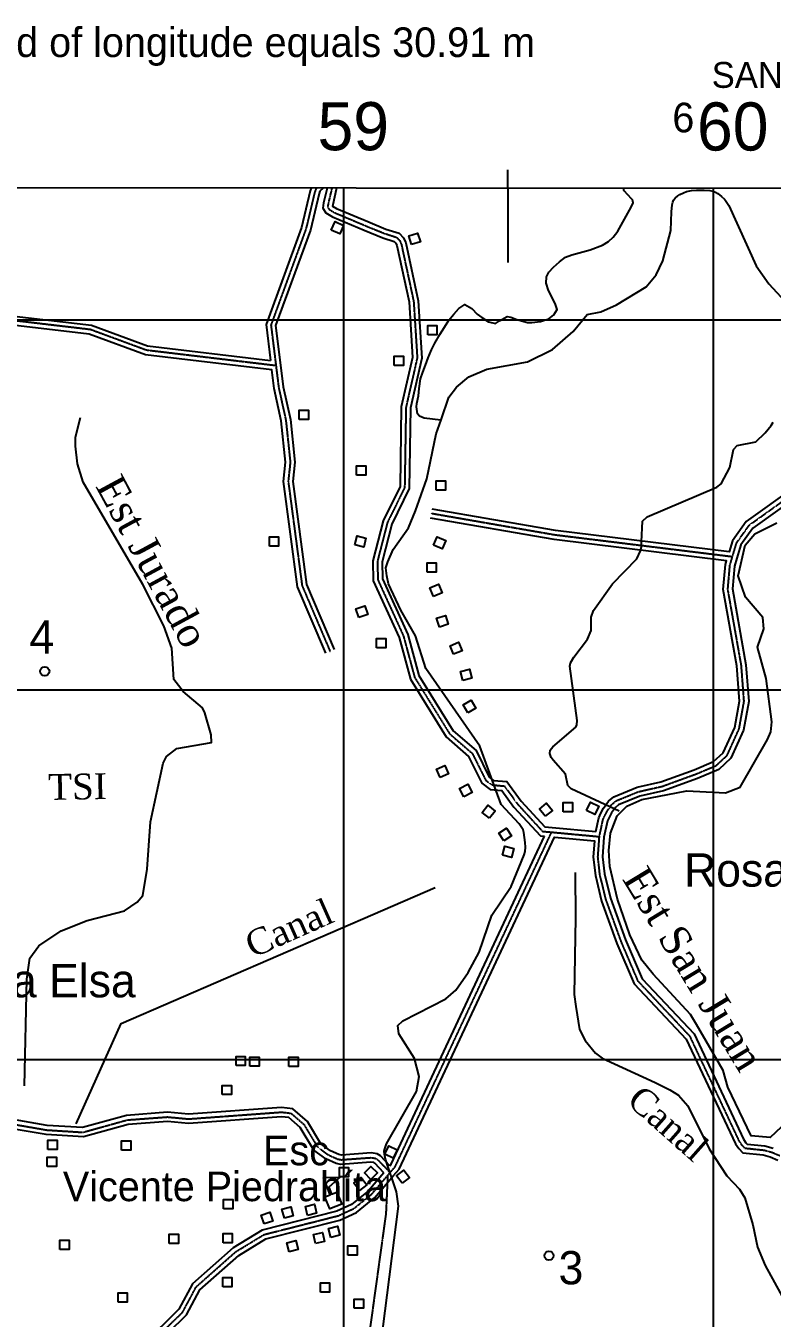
# Model space of a CAD drawing. Extents: x 638173 to 667318, y 9795622 to 9816401.
# Drawn here: x 658140 to 660159, y 9812301 to 9815795 of the extents above; entities that cross this region are included whole.
import ezdxf

# ---------------------------------------------------------------- set-up
doc = ezdxf.new("R2010")
doc.units = 0
doc.header["$MEASUREMENT"] = 0
doc.linetypes.add('HIDDEN', pattern=[0.375, 0.25, -0.125])
for name, color, linetype in [('CAMINO4', 7, 'CONTINUOUS'), ('CAMINO6Y7', 7, 'CONTINUOUS'), ('CAUCECANALIZADO', 7, 'CONTINUOUS'), ('CUADRICULAUTM', 7, 'CONTINUOUS'), ('EDIFICACION', 7, 'CONTINUOUS'), ('INFORMACIONMARGI', 7, 'CONTINUOUS'), ('NOMBRESPROPIOS', 7, 'CONTINUOUS'), ('PANTANOINUNDACIO', 7, 'CONTINUOUS'), ('PARALELACAMINO', 7, 'CONTINUOUS'), ('PROYECCION', 7, 'CONTINUOUS'), ('PUNTOALTURA', 7, 'CONTINUOUS'), ('RIOINTERMITENTE', 7, 'CONTINUOUS'), ('TEXTOAZUL', 7, 'CONTINUOUS'), ('VALORCUADRICULAR', 7, 'CONTINUOUS')]:
    doc.layers.add(name, color=color, linetype=linetype)
doc.styles.add('cotas', font='SWITZN.TTF')
doc.styles.add('escuelas', font='SWZCONLN.TTF')
doc.styles.add('poblados', font='SWZCONDN.TTF')
doc.styles.add('rios', font='TIMESI_0.TTF')

# ---------------------------------------------------------------- blocks, each defined once
blk = doc.blocks.new('COTA')
at = {"layer": 'PUNTOALTURA', "color": 1, "linetype": 'Continuous'}
blk.add_circle((0, 0), 12.5, dxfattribs=at)
blk = doc.blocks.new('CASA')
at = {"layer": 'EDIFICACION', "color": 4, "linetype": 'Continuous'}
blk.add_lwpolyline([(-12.57, -13.81), (-12.57, 11.18), (12.43, 11.18), (12.43, -13.82), (-12.57, -13.81)], close=True, dxfattribs=at)
blk = doc.blocks.new('ESCUEL')
at = {"layer": 'EDIFICACION', "color": 6, "linetype": 'Continuous'}
blk.add_lwpolyline([(-0.55, 67.48), (41.45, 51.74), (3.45, 37.48), (3.45, 17.27), (18.98, 17.27), (18.98, -17.74), (-16.02, -17.73), (-16.02, 17.27), (-0.55, 17.27), (-0.55, 67.48)], close=True, dxfattribs=at)

msp = doc.modelspace()

# ---------------------------------------------------------------- linework, layer by layer
at = {"layer": 'CAMINO4', "color": 2, "linetype": 'HIDDEN'}
msp.add_line((659562.17, 9813614.85), (659691.35, 9813602.79), dxfattribs=at)
for points in [[(658925.7, 9815355.78), (658924.19, 9815353.27), (658921.28, 9815345.11), (658897.53, 9815245.71), (658802.89, 9814985.94), (658816.46, 9814875.88)], [(658967.57, 9815355.75), (658957.64, 9815313.68), (658956.27, 9815304.73), (658960.56, 9815298.36), (658974.78, 9815289.98), (659060.11, 9815253.88), (659109.71, 9815233.82), (659142.56, 9815223.03), (659151.28, 9815214.13), (659155.55, 9815204.5), (659188.86, 9815049.96), (659198.59, 9814897.57), (659168.02, 9814763.3), (659164.51, 9814546.63), (659117.9, 9814451.98), (659090.95, 9814347.35), (659092.04, 9814297.07), (659161.23, 9814145.38), (659191.56, 9814033.2), (659286.22, 9813880.67), (659347.79, 9813827.41), (659383.58, 9813755.43), (659400.29, 9813742.59), (659434.41, 9813739.61), (659469.99, 9813690.75), (659537.6, 9813616.9), (659562.17, 9813614.85)], [(658816.46, 9814875.88), (658466.35, 9814917.65), (658314.52, 9814973.53), (658106.53, 9814997.98), (657907.32, 9815032.95)], [(658816.46, 9814875.88), (658823.75, 9814816.81), (658843.17, 9814728.88), (658855.12, 9814614.95), (658849.62, 9814563.02), (658887.02, 9814281.43), (658962.71, 9814103.9)], [(660051.17, 9814359.05), (660062.36, 9814396.79), (660097.15, 9814445.38), (660225.94, 9814537.63), (660270.38, 9814578.31), (660308.2, 9814635.55), (660352.98, 9814680.29), (660375.09, 9814726.94), (660388.9, 9814741.9), (660444.11, 9814772.81), (660492.18, 9814786.39)], [(660051.17, 9814359.05), (659570.65, 9814418.11), (659236.88, 9814476.04)], [(659691.35, 9813602.79), (659701.26, 9813649.7), (659706.39, 9813660.21), (659713.47, 9813673.42), (659725.2, 9813690.02), (659736.94, 9813699.75), (659796.88, 9813724.14), (659861.46, 9813738.86), (659951.98, 9813771.81), (660007.13, 9813794.84), (660036.68, 9813822.1), (660069.24, 9813893.88), (660082.71, 9813968.39), (660075.39, 9814065.64), (660038.78, 9814271.84), (660044.38, 9814336.13), (660051.17, 9814359.05)], [(659125.28, 9812694.38), (659139, 9812710.4), (659562.17, 9813614.85)], [(660178.97, 9812739.55), (660157.63, 9812748.71), (660136.31, 9812754.32), (660085.27, 9812759.71), (660078.01, 9812767.36), (660070.16, 9812778.8), (659936.83, 9813062.26), (659796.37, 9813211.44), (659750.53, 9813318.66), (659709.29, 9813432.28), (659692.74, 9813499.79), (659687.45, 9813547.61), (659691.35, 9813602.79)], [(658101.84, 9812826), (658196.4, 9812809.57), (658294.29, 9812803.33), (658414.21, 9812836.74), (658523.06, 9812844.84), (658580.09, 9812839.47), (658831.32, 9812857.87), (658856.92, 9812855.02), (658892, 9812824.64), (658928.72, 9812763.71), (658957.56, 9812742.61), (658982.89, 9812731.21), (658992.86, 9812729.15), (659073.74, 9812734.92), (659085.48, 9812733.29), (659091.56, 9812729.48), (659125.28, 9812694.38)], [(658468.15, 9812222.87), (658564.33, 9812317.35), (658600.8, 9812385.57), (658708.22, 9812480.66), (658784.02, 9812526.82), (658985.46, 9812577.95), (659027.61, 9812597.49), (659075.45, 9812636.2), (659125.28, 9812694.38)]]:
    msp.add_lwpolyline(points, dxfattribs=at)
at = {"layer": 'CAMINO6Y7', "color": 2, "linetype": 'HIDDEN'}
msp.add_lwpolyline([(659071.97, 9812275.38), (659114.7, 9812583.21), (659119.53, 9812687.67)], dxfattribs=at)
at = {"layer": 'CAUCECANALIZADO', "color": 132, "linetype": 'Continuous'}
for points in [[(659744.8, 9813671.63), (659614.59, 9813732.38), (659606.12, 9813741.04), (659600, 9813772.01), (659566.72, 9813809.74), (659560.93, 9813817.07), (659557.15, 9813827.47), (659558.31, 9813836.48), (659565.66, 9813845.92), (659627.15, 9813898.89), (659630.28, 9813905.25), (659631.4, 9813916.39), (659611.54, 9814063.48), (659613.52, 9814072.28), (659621.94, 9814087.6), (659659.28, 9814136.65), (659669.39, 9814159.99), (659669.04, 9814196.02), (659675.31, 9814214.28), (659726.87, 9814285.85), (659792.96, 9814354.16), (659802.06, 9814375.22), (659805.34, 9814387.33), (659805.11, 9814399.97), (659808.27, 9814455.62), (659820.56, 9814467.05), (660009.16, 9814547.37), (660020.7, 9814556.58), (660044.32, 9814601.03), (660054.36, 9814649.45), (660063.88, 9814660.13), (660114.07, 9814670.04), (660139.34, 9814694.23), (660155.71, 9814714), (660160.94, 9814722.94)], [(659625.95, 9813505.87), (659626.68, 9813382.62), (659623.27, 9813176.21), (659627.95, 9813143.3), (659637.21, 9813081.3), (659653.12, 9813051.12), (659681.17, 9813017.51), (659698.51, 9813003.91), (659842.34, 9812937.57), (659881.53, 9812918.11), (659905.52, 9812903.54), (659930.37, 9812874.77), (659988.39, 9812758.85), (660035.68, 9812685.48), (660070.67, 9812649.29), (660084.47, 9812625.99), (660106.41, 9812552.8), (660118.97, 9812492.94), (660139.8, 9812443.38), (660250.24, 9812241.01), (660288.27, 9812179.86), (660374.32, 9812094.09)], [(658276.14, 9812826.13), (658398.05, 9813097.64), (659246.7, 9813465.01)]]:
    msp.add_lwpolyline(points, dxfattribs=at)
at = {"layer": 'CUADRICULAUTM', "color": 2, "linetype": 'Continuous'}
for points in [[(659000, 9796927.74), (659000, 9797000), (659000, 9798000), (659000, 9799000), (659000, 9800000), (659000, 9801000), (659000, 9802000), (659000, 9803000), (659000, 9804000), (659000, 9805000), (659000, 9806000), (659000, 9807000), (659000, 9808000), (659000, 9809000), (659000, 9810000), (659000, 9811000), (659000, 9812000), (659000, 9813000), (659000, 9814000), (659000, 9815355.72)], [(660000, 9796926.97), (660000, 9797000), (660000, 9798000), (660000, 9799000), (660000, 9800000), (660000, 9801000), (660000, 9802000), (660000, 9803000), (660000, 9804000), (660000, 9805000), (660000, 9806000), (660000, 9807000), (660000, 9808000), (660000, 9809000), (660000, 9810000), (660000, 9811000), (660000, 9812000), (660000, 9813000), (660000, 9814000), (660000, 9815355.02)], [(655000, 9815000), (656000, 9815000), (657000, 9815000), (658000, 9815000), (659000, 9815000), (660000, 9815000), (661000, 9815000), (662000, 9815000), (663000, 9815000), (664000, 9815000), (666619.42, 9815000)], [(655000, 9814000), (656000, 9814000), (657000, 9814000), (658000, 9814000), (659000, 9814000), (660000, 9814000), (661000, 9814000), (662000, 9814000), (663000, 9814000), (664000, 9814000), (665000, 9814000), (666617.8, 9814000)], [(655000, 9813000), (656000, 9813000), (657000, 9813000), (658000, 9813000), (659000, 9813000), (660000, 9813000), (661000, 9813000), (662000, 9813000), (663000, 9813000), (664000, 9813000), (665000, 9813000), (666617.8, 9813000)]]:
    msp.add_lwpolyline(points, dxfattribs=at)
at = {"layer": 'PANTANOINUNDACIO', "color": 2, "linetype": 'Continuous'}
msp.add_lwpolyline([(659262.88, 9814728.83), (659217.66, 9814733.74), (659204.73, 9814739.53), (659199.52, 9814746.02), (659198.17, 9814751.75), (659196.85, 9814765.06), (659197.74, 9814773.71), (659201.63, 9814794.61), (659203.89, 9814814.79), (659207.52, 9814840.77), (659213.49, 9814858.82), (659221.31, 9814877.36), (659227.88, 9814897.23), (659237.37, 9814918.99), (659246.42, 9814937.13), (659260.1, 9814960.72), (659272, 9814980.11), (659284.23, 9814998.72), (659297.17, 9815015.68), (659311.29, 9815030.68), (659326.96, 9815041.01), (659346.12, 9815030.34), (659360.77, 9815015.75), (659373.54, 9815006.16), (659390.97, 9814995.03), (659410.73, 9814990.41), (659421.23, 9814997.2), (659441.41, 9815008.56), (659451.49, 9815007.18), (659467.88, 9815000.81), (659496.82, 9814992.84), (659508.18, 9814992.77), (659531.74, 9814995.79), (659554.67, 9815003.11), (659568.04, 9815013.12), (659576.96, 9815027.71), (659571.49, 9815044), (659553.39, 9815079.03), (659546.96, 9815099.08), (659547.91, 9815116.31), (659554.96, 9815128.47), (659567.2, 9815142.66), (659583.58, 9815156.4), (659600.07, 9815169.52), (659616.92, 9815175.8), (659666.47, 9815189.31), (659699.65, 9815201.95), (659715.85, 9815212.02), (659728.48, 9815223.16), (659740.92, 9815239.38), (659777.43, 9815304.52), (659782.3, 9815316.43), (659781.88, 9815320.8), (659781.03, 9815324.18), (659778.49, 9815327.35), (659758.07, 9815348.87), (659757.59, 9815350.46), (659757.75, 9815353.04), (659758.61, 9815355.19)], dxfattribs=at)
at = {"layer": 'PARALELACAMINO', "color": 7, "linetype": 'Continuous'}
for p, q in [((658944.17, 9815355.76), (658935.49, 9815347.75)), ((658980.26, 9815355.74), (658979.73, 9815352.78))]:
    msp.add_line(p, q, dxfattribs=at)
for points in [[(657971.73, 9815356.45), (657962.33, 9815265.94), (657922.33, 9815059.29), (657920.84, 9815043.27), (658108.34, 9815010.35), (658317.45, 9814985.77), (658469.29, 9814929.89), (658802.1, 9814890.18)], [(658911.82, 9815355.79), (658909.28, 9815348.67), (658885.54, 9815249.31), (658790.12, 9814987.39), (658802.1, 9814890.18)], [(658935.49, 9815347.75), (658933.28, 9815341.55), (658909.52, 9815242.11), (658815.66, 9814984.49), (658828.87, 9814877.41), (658836.08, 9814818.93), (658855.53, 9814730.89), (658867.69, 9814614.94), (658862.21, 9814563.19), (658899.19, 9814284.76), (658974.21, 9814108.8)], [(658954.88, 9815355.76), (658945.36, 9815316.07), (658943.18, 9815301.8), (658951.77, 9815289.03), (658969.15, 9815278.79), (659055.33, 9815242.33), (659105.41, 9815222.07), (659135.76, 9815212.11), (659140.77, 9815207), (659143.6, 9815200.61), (659176.44, 9815048.24), (659186, 9814898.58), (659155.54, 9814764.8), (659152.06, 9814549.64), (659106.12, 9814456.35), (659078.42, 9814348.8), (659079.6, 9814294.23), (659149.43, 9814141.13), (659179.97, 9814028.17), (659276.6, 9813872.46), (659337.71, 9813819.6), (659373.67, 9813747.28), (659395.57, 9813730.45), (659427.65, 9813727.65), (659460.3, 9813682.83), (659531.68, 9813604.85), (659543.24, 9813603.88)], [(658979.73, 9815352.78), (658969.92, 9815311.29), (658969.37, 9815307.68), (658980.41, 9815301.17), (659064.89, 9815265.43), (659114.01, 9815245.57), (659149.36, 9815233.95), (659161.79, 9815221.26), (659167.5, 9815208.39), (659201.28, 9815051.68), (659211.18, 9814896.56), (659180.5, 9814761.8), (659176.96, 9814543.62), (659129.68, 9814447.61), (659103.48, 9814345.9), (659104.48, 9814299.91), (659173.03, 9814149.63), (659203.15, 9814038.23), (659295.84, 9813888.88), (659357.87, 9813835.22), (659393.49, 9813763.58), (659405.01, 9813754.73), (659441.17, 9813751.57), (659479.68, 9813698.67), (659543.52, 9813628.95), (659563.33, 9813627.3), (659681.42, 9813616.27), (659689.35, 9813653.79), (659695.26, 9813665.91), (659702.82, 9813680), (659715.95, 9813698.59), (659730.45, 9813710.6), (659793.11, 9813736.1), (659857.92, 9813750.87), (659947.43, 9813783.46), (660000.28, 9813805.52), (660026.34, 9813829.57), (660057.22, 9813897.63), (660070.13, 9813969.04), (660062.97, 9814064.07), (660026.18, 9814271.28), (660032.04, 9814338.47), (660034.99, 9814348.44), (659568.82, 9814405.74), (659234.74, 9814463.72)], [(658951.21, 9814099), (658874.85, 9814278.1), (658837.03, 9814562.85), (658842.55, 9814614.96), (658830.81, 9814726.87), (658811.42, 9814814.69), (658805.25, 9814864.63), (658463.41, 9814905.41), (658311.59, 9814961.29), (658104.72, 9814985.61), (657918.51, 9815018.3), (657912.46, 9814953.55), (657902.49, 9814910.28), (657887.07, 9814880.44), (657867.74, 9814861.28), (657801.73, 9814818), (657774.98, 9814775.6), (657710.56, 9814614.37), (657513.91, 9814041.69)], [(660472.14, 9814793.72), (660439.29, 9814784.44), (660381.06, 9814751.84), (660364.61, 9814734.02), (660342.61, 9814687.6), (660298.47, 9814643.5), (660260.8, 9814586.49), (660218.05, 9814547.36), (660088.19, 9814454.34), (660050.97, 9814402.36), (660042.2, 9814372.75), (659572.48, 9814430.48), (659239.02, 9814488.36)], [(660233.83, 9814527.9), (660106.11, 9814436.42), (660073.75, 9814391.22), (660063.15, 9814355.5), (660056.72, 9814333.79), (660051.38, 9814272.4), (660087.81, 9814067.21), (660095.29, 9813967.74), (660081.26, 9813890.13), (660047.02, 9813814.63), (660013.98, 9813784.16), (659956.53, 9813760.16), (659865, 9813726.85), (659800.65, 9813712.18), (659743.43, 9813688.9), (659734.45, 9813681.45), (659724.12, 9813666.84), (659717.52, 9813654.51), (659713.17, 9813645.61), (659703.76, 9813601.06), (659700, 9813547.86), (659705.07, 9813501.97), (659721.27, 9813435.91), (659762.16, 9813323.25), (659806.99, 9813218.39), (659947.29, 9813069.38), (660081.04, 9812785.04), (660087.76, 9812775.25), (660091.17, 9812771.66), (660138.57, 9812766.65), (660161.71, 9812760.56)], [(658478.41, 9812215.43), (658574.45, 9812309.77), (658610.77, 9812377.7), (658715.67, 9812470.56), (658788.92, 9812515.17), (658989.66, 9812566.12), (659034.27, 9812586.8), (659084.2, 9812627.2), (659134.77, 9812686.25), (659149.6, 9812703.56), (659569.76, 9813601.58), (659678.02, 9813591.48), (659674.9, 9813547.36), (659680.41, 9813497.61), (659697.31, 9813428.65), (659738.9, 9813314.07), (659785.75, 9813204.49), (659926.37, 9813055.14), (660059.28, 9812772.56), (660068.26, 9812759.47), (660079.37, 9812747.76), (660134.05, 9812741.99), (660153.55, 9812736.86), (660173.6, 9812728.25)], [(659124.75, 9812712.97), (659128.4, 9812717.24), (659543.24, 9813603.88)], [(659108.41, 9812693.9), (659083.61, 9812719.71), (659081.11, 9812721.28), (659073.32, 9812722.36), (658992.02, 9812716.56), (658979.01, 9812719.25), (658951.24, 9812731.75), (658919.31, 9812755.11), (658882.32, 9812816.49), (658851.67, 9812843.03), (658831.08, 9812845.32), (658579.96, 9812826.93), (658522.94, 9812832.3), (658416.37, 9812824.37), (658295.61, 9812790.72), (658194.93, 9812797.14), (658097.72, 9812814.03)], [(659124.75, 9812712.97), (659099.51, 9812739.25), (659089.85, 9812745.3), (659074.16, 9812747.48), (658993.7, 9812741.74), (658986.77, 9812743.17), (658963.88, 9812753.47), (658938.13, 9812772.31), (658901.68, 9812832.79), (658862.17, 9812867.01), (658831.56, 9812870.42), (658580.22, 9812852.01), (658523.18, 9812857.38), (658412.05, 9812849.11), (658292.97, 9812815.94), (658197.87, 9812822), (658105.96, 9812837.97)], [(659108.41, 9812693.9), (659066.7, 9812645.2), (659020.95, 9812608.18), (658981.26, 9812589.78), (658779.12, 9812538.47), (658700.77, 9812490.76), (658590.83, 9812393.44), (658554.21, 9812324.93), (658457.89, 9812230.31)]]:
    msp.add_lwpolyline(points, dxfattribs=at)
at = {"layer": 'PROYECCION', "color": 7, "linetype": 'Continuous'}
for q in [(659443.58, 9815405.21), (659443.39, 9815155.21)]:
    msp.add_line((659443.54, 9815355.21), q, dxfattribs=at)
msp.add_lwpolyline([(638790.96, 9796943.41), (666604.83, 9796921.85), (666619.7, 9815350.33), (638803.33, 9815370.02)], close=True, dxfattribs=at)
at = {"layer": 'RIOINTERMITENTE', "color": 132, "linetype": 'Continuous'}
for points in [[(659113.1, 9812730.96), (659109.61, 9812743.8), (659109.29, 9812752.76), (659110.56, 9812759.03), (659115.34, 9812772.47), (659196.95, 9812913.85), (659204.14, 9812953.82), (659190.85, 9813002.9), (659148.48, 9813069.38), (659146.21, 9813092.19), (659159.28, 9813104.88), (659276.34, 9813164.2), (659302.86, 9813187.27), (659336.08, 9813235.51), (659365.67, 9813290.41), (659400.37, 9813390.62), (659452.53, 9813468.1), (659488.24, 9813553.53), (659490.62, 9813562.47), (659491.07, 9813574.18), (659490.42, 9813586.45), (659488.97, 9813600.66), (659486.71, 9813613.65), (659484.75, 9813620.81), (659480.05, 9813629.66), (659474.71, 9813636.97), (659425.7, 9813689.74), (659368.23, 9813847.57), (659221.99, 9814057.64), (659194.02, 9814145.45), (659154.54, 9814215.14), (659120.92, 9814286.32), (659116.66, 9814308.13), (659113.52, 9814329.04), (659119.32, 9814345.47), (659133.6, 9814379.1), (659174.64, 9814437.64), (659194.31, 9814483.31), (659224.46, 9814570.33), (659250.11, 9814691.74), (659263.2, 9814729.76), (659284.38, 9814791.28), (659304.56, 9814817.65), (659338.37, 9814845.98), (659387.24, 9814866.56), (659497.04, 9814886.84), (659564.64, 9814919.48), (659620.15, 9814968.32), (659658.13, 9815014.42), (659695.35, 9815021.99), (659737.4, 9815040.58), (659818.01, 9815089.43), (659844.49, 9815121.37), (659862.89, 9815159.46), (659884.43, 9815241.11), (659886.75, 9815291.94), (659888.44, 9815311.14), (659889.99, 9815317.84), (659891.95, 9815323.25), (659896, 9815329.26), (659903.2, 9815335.34), (659908.6, 9815338.64), (659919.15, 9815343.69), (659926.89, 9815346.55), (659940.72, 9815349.63), (659954.32, 9815350.73), (659965.34, 9815350.95), (659974.96, 9815350.73), (659989.73, 9815349.41), (659998.41, 9815347.87), (660005.21, 9815345.01), (660011.77, 9815341.28), (660021.85, 9815333.37), (660029.82, 9815326.07), (660032.64, 9815322.81), (660037.98, 9815314.93), (660041.79, 9815308.74), (660115.6, 9815146.15), (660149.81, 9815097.22), (660204.49, 9815037.68)], [(658135.89, 9812929.16), (658142.32, 9813217.6), (658151.14, 9813274.36), (658174.92, 9813307.85), (658235.14, 9813348.41), (658306.24, 9813376.31), (658406.4, 9813402.18), (658441.06, 9813425.28), (658456.68, 9813443.94), (658468.36, 9813514.5), (658477.55, 9813642.41), (658511.8, 9813801.46), (658520.2, 9813819.16), (658548.32, 9813841.31), (658642.14, 9813856.85), (658641.51, 9813878.29), (658624.22, 9813937.72), (658618.17, 9813951.31), (658565.34, 9813994.81), (658540.17, 9814027.14), (658534.76, 9814112.02), (658512.98, 9814173.07), (658456.6, 9814284.66), (658295.11, 9814561.47), (658280.02, 9814610.95), (658274.43, 9814658.56), (658274.1, 9814683.06), (658287.93, 9814736.29)], [(660227.55, 9812858.32), (660153.6, 9812789.02), (660102.19, 9812793.56), (660039.02, 9812925.69), (660026.4, 9812970.76), (659954.32, 9813094.42), (659937.55, 9813121.57), (659836.51, 9813230.48), (659806.51, 9813268.67), (659773.29, 9813337.02), (659740.07, 9813433.5), (659719.71, 9813521.94), (659716.49, 9813565.16), (659721.1, 9813612.34), (659739.67, 9813658.79), (659765.21, 9813685.51), (659806.51, 9813702.84), (659899.56, 9813720.79), (659927.95, 9813726.19), (660032.68, 9813721), (660071.95, 9813736.07), (660145.76, 9813865.52), (660155.46, 9813886.3), (660157.46, 9813912.95), (660142.83, 9814030.05), (660118.98, 9814114.85), (660135.66, 9814164.9), (660133.16, 9814194.84), (660086.29, 9814249.87), (660066.36, 9814307.88), (660085.48, 9814390.45), (660111.77, 9814421.3), (660170.97, 9814451.5)], [(658986.8, 9812005.28), (658992, 9812042.6), (659006.71, 9812085.32), (659079.2, 9812198.89), (659105.3, 9812271.25), (659147.76, 9812603.37), (659142.18, 9812642.34), (659113.1, 9812730.96)]]:
    msp.add_lwpolyline(points, dxfattribs=at)

# ---------------------------------------------------------------- block references
at = {"layer": 'EDIFICACION', "color": 4, "linetype": 'Continuous'}
for p, xscale, yscale, rotation in [((658983.36, 9815250.26), 0.9999972572373163, 0.9999972572373163, 335.8166457981454), ((659191.01, 9815220.16), 0.9999990497256417, 0.9999990497256417, 17.36160077137476), ((659045.18, 9814402.09), 1.000001788601958, 1.000001788601958, 345.8666921858056), ((659259.79, 9814398.25), 0.9999989583920496, 0.9999989583920496, 336.6856246410926), ((659249.05, 9814269.73), 1.000001196637287, 1.000001196637287, 23.19845038111288), ((659048.42, 9814212.29), 1.000001768316503, 1.000001768316503, 18.44102352849956), ((659266.53, 9814186.42), 1.000000290144287, 1.000000290144287, 18.43486445188665), ((659303.14, 9814113.35), 0.999999641800005, 0.999999641800005, 22.61976233080456), ((659330.64, 9814041.39), 1.000000181983936, 1.000000181983936, 15.4297087418482), ((659339.21, 9813955.69), 1.000000616544312, 1.000000616544312, 30.97620232829105), ((659266.6, 9813780.05), 1.00000120635176, 1.00000120635176, 23.20657806810907), ((659329.45, 9813728.7), 1.000000079298813, 1.000000079298813, 26.61242070146335), ((659390.75, 9813670.73), 1.000000818987084, 1.000000818987084, 51.37473440586971), ((659545.79, 9813676.29), 1.000000657689898, 1.000000657689898, 38.67139192176372), ((659673.75, 9813680.13), 1.000001245198808, 1.000001245198808, 334.7667830769049), ((659435.64, 9813609.55), 1.000001588230213, 1.000001588230213, 33.72632664497912), ((659445.28, 9813562.58), 0.9999999958908597, 0.9999999958908597, 345.3328247009474), ((659128.31, 9812751.34), 0.999998621930039, 0.999998621930039, 334.8693113573323), ((659072.46, 9812694.61), 0.9999997449080135, 0.9999997449080135, 44.4219375671965), ((659043.77, 9812664.46), 1.000000967327996, 1.000000967327996, 37.50052939947535), ((659159.69, 9812684.59), 1.000002152363149, 1.000002152363149, 37.93151871587175), ((658847.75, 9812587.63), 0.9999983199565624, 0.9999983199565624, 14.99205091999521), ((658910.93, 9812595.17), 0.9999995045720113, 0.9999995045720113, 13.99334094539777), ((658791.8, 9812572.62), 1.000000022052746, 1.000000022052746, 18.34602169211305), ((658932.72, 9812518.61), 0.9999989214422746, 0.9999989214422746, 12.93436316645254), ((658973.6, 9812535.56), 1.000001117609613, 1.000001117609613, 14.88293438456193), ((658860.89, 9812497), 0.9999984740441457, 0.9999984740441457, 13.93671982590069)]:
    msp.add_blockref('CASA', p, dxfattribs=dict(at, xscale=xscale, yscale=yscale, rotation=rotation))
for p in [(659239.51, 9814973.66), (659148.73, 9814890.71), (658892.07, 9814744.53), (659046.76, 9814594.09), (659262.6, 9814553.33), (658811.16, 9814401.9), (659237.69, 9814331.7), (659101.21, 9814127.28), (659605.99, 9813683.8), (658721.05, 9812997.37), (658758.61, 9812995.7), (658863.73, 9812994.92), (658683.49, 9812918.91), (658211.84, 9812770.43), (658411.39, 9812768.89), (658210.1, 9812725.07), (659000.66, 9812697.07), (658686.98, 9812610.11), (658540.55, 9812516.81), (658686.02, 9812518.28), (658244.4, 9812500.54), (659023.7, 9812484.87), (658684.97, 9812399.71), (658949.19, 9812385.16), (658401.86, 9812357.74), (659040.86, 9812341.27)]:
    msp.add_blockref('CASA', p, dxfattribs=at)
at = {"layer": 'EDIFICACION', "color": 6, "linetype": 'Continuous', "xscale": 0.9999960225395387, "yscale": 0.9999960225395387, "rotation": 21.43403383910984}
msp.add_blockref('ESCUEL', (658970.21, 9812618.75), dxfattribs=at)
at = {"layer": 'PUNTOALTURA', "color": 1, "linetype": 'Continuous'}
for p in [(658191.03, 9814049.7), (659554.92, 9812469.79)]:
    msp.add_blockref('COTA', p, dxfattribs=at)

# ---------------------------------------------------------------- texts
at = {"layer": 'INFORMACIONMARGI', "color": 5, "linetype": 'Continuous', "style": 'poblados'}
msp.add_text('One second of longitude equals 30.91 m', height=80, dxfattribs=at).set_placement((657596.35, 9815710.59))
at = {"layer": 'INFORMACIONMARGI', "color": 7, "linetype": 'Continuous', "style": 'poblados'}
msp.add_text('SAN JUAN 5.0 km', height=70, dxfattribs=at).set_placement((659995.1, 9815627.22))
at = {"layer": 'NOMBRESPROPIOS', "color": 6, "linetype": 'Continuous', "style": 'escuelas'}
for s, height, p in [('Rosario Mercedes', 90, (659920.38, 9813467.5)), ('H La Elsa', 90, (657915.23, 9813168.26)), ('Esc', 80, (658781.66, 9812714.17)), (' Vicente Piedrah%%237ta', 80, (658210.31, 9812617.09))]:
    msp.add_text(s, height=height, dxfattribs=at).set_placement(p)
at = {"layer": 'PUNTOALTURA', "color": 7, "linetype": 'Continuous', "style": 'cotas'}
for s, p in [('4', (658149.63, 9814097.61)), ('3', (659580.94, 9812392.24))]:
    msp.add_text(s, height=90, dxfattribs=at).set_placement(p)
at = {"layer": 'TEXTOAZUL', "color": 5, "linetype": 'Continuous', "style": 'rios'}
for s, rotation, p in [('Est Jurado', 298.40127, (658326.91, 9814550.83)), ('Est San Juan', 301.23732, (659751.5, 9813488.61))]:
    msp.add_text(s, height=80, rotation=rotation, dxfattribs=at).set_placement(p)
at = {"layer": 'TEXTOAZUL', "color": 4, "linetype": 'Continuous', "style": 'rios'}
for s, rotation, p in [('TSI', 0.9562, (658200.86, 9813701.78)), ('Canal', 23.98678, (658753.6, 9813273.57)), ('Canal', 318.43503, (659761.95, 9812883.37))]:
    msp.add_text(s, height=70, rotation=rotation, dxfattribs=at).set_placement(p)
at = {"layer": 'VALORCUADRICULAR', "color": 6, "linetype": 'Continuous', "style": 'poblados'}
for s, height, p in [('59', 130, (658928.98, 9815458.5)), ('6', 80, (659888.57, 9815507.02)), ('60', 130, (659955.34, 9815457.77))]:
    msp.add_text(s, height=height, dxfattribs=at).set_placement(p)

doc.saveas('drawing.dxf')
